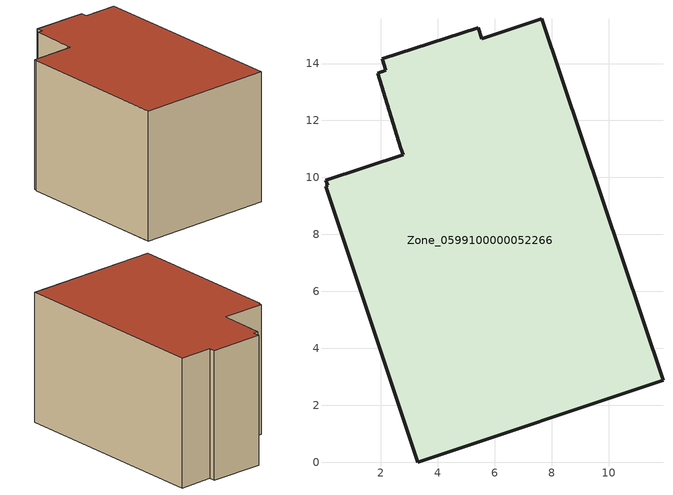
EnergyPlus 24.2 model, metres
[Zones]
Zone_0599100000052266
 floor ground (C_G): 2.78,10.8 2.71,11.02 1.88,13.66 2.18,13.76 2.05,14.16 5.42,15.26 5.55,14.87 7.65,15.57 11.91,2.87 3.3,0 0.07,9.69 0.13,9.72 0.06,9.91 z0
 wall outside (C_F): 11.91,2.87 7.65,15.57 5.55,14.87 5.42,15.26 2.05,14.16 2.18,13.76 1.88,13.66 2.71,11.02 2.78,10.8 0.06,9.91 0.13,9.72 0.07,9.69 3.3,0 11.91,2.87 z0:8.51
 roof outside (C_R): 1.88,13.66 2.71,11.02 2.78,10.8 0.06,9.91 0.13,9.72 0.07,9.69 3.3,0 11.91,2.87 7.65,15.57 5.55,14.87 5.42,15.26 2.05,14.16 2.18,13.76 z8.51
[BUILDING]
Pand.0599100000052266: North Axis=0; Terrain=City; Loads Convergence Tolerance Value=0.04; Temperature Convergence Tolerance Value=0.4; Solar Distribution=FullExterior; Maximum Number of Warmup Days=25; Minimum Number of Warmup Days=1
[Site:Location]
Rotterdam.The.Hague.AP_ZH_NLD Design_Conditions: Latitude=51.96; Longitude=4.45; Time Zone=1; Elevation=-4.5
[SITE:GROUNDTEMPERATURE:BUILDINGSURFACE]
18, 18, 18, 18, 18, 18, 18, 18, 18, 18, 18, 18
[MATERIAL] Thermal Absorptance=0.9; Solar Absorptance=0.7; Visible Absorptance=0.7
Name | Roughness | Thickness | Conductivity | Density | Specific Heat
G.TC.1946-1964 | MediumSmooth | 0.15 | 1 | 540 | 1210
F.TC.1946-1964 | Rough | 0.3 | 0.857143 | 1920 | 840
R.TC.1946-1964 | MediumRough | 0.2 | 0.235294 | 1500 | 1000
[CONSTRUCTION]
C_G: G.TC.1946-1964
C_F: F.TC.1946-1964
C_R: R.TC.1946-1964
[ZONE]
Zone_0599100000052266: Type=1; Multiplier=1; Ceiling Height=Autocalculate; Volume=Autocalculate; Floor Area=autocalculate; Part of Total Floor Area=Yes
[ZONEINFILTRATION:DESIGNFLOWRATE]
Infil_Zone_0599100000052266: Zone or ZoneList or Space or SpaceList=Zone_0599100000052266; Schedule=AlwaysOn; Design Flow Rate Calculation Method=Flow/Area; Flow Rate per Floor Area=0.003; Constant Term Coefficient=1; Temperature Term Coefficient=0; Velocity Term Coefficient=0; Velocity Squared Term Coefficient=0
[HVACTEMPLATE:ZONE:IDEALLOADSAIRSYSTEM]
Zone_0599100000052266: Maximum Heating Supply Air Temperature=50; Minimum Cooling Supply Air Temperature=13; Maximum Heating Supply Air Humidity Ratio=0.0156; Minimum Cooling Supply Air Humidity Ratio=0.0077; Heating Limit=NoLimit; Cooling Limit=NoLimit; Dehumidification Control Type=ConstantSensibleHeatRatio; Cooling Sensible Heat Ratio=0.7; Dehumidification Setpoint=60; Humidification Control Type=None; Humidification Setpoint=30; Outdoor Air Method=None; Outdoor Air Flow Rate per Person=0.00944; Outdoor Air Flow Rate per Zone Floor Area=0; Outdoor Air Flow Rate per Zone=0; Demand Controlled Ventilation Type=None; Outdoor Air Economizer Type=NoEconomizer; Heat Recovery Type=None; Sensible Heat Recovery Effectiveness=0.7; Latent Heat Recovery Effectiveness=0.65
[ZONECONTROL:THERMOSTAT]
ThermostatControl_Zone_0599100000052266: Zone or ZoneList=Zone_0599100000052266; Control Type Schedule=DualSetpointControlType; Control 1=Thermostat_Zone_0599100000052266; Temperature Difference Between Cutout And Setpoint=0
[THERMOSTATSETPOINT:DUALSETPOINT]
Thermostat_Zone_0599100000052266: Heating Setpoint Temperature Schedule=HeatingSetpoint_Zone_0599100000052266; Cooling Setpoint Temperature Schedule=CoolingSetpoint_Zone_0599100000052266
[SCHEDULE:COMPACT]
HeatingSetpoint_Zone_0599100000052266: Through: 12/31, For: AllDays, Until: 24:00, 21
CoolingSetpoint_Zone_0599100000052266: Through: 12/31, For: AllDays, Until: 24:00, 24
DualSetpointControlType: Through: 12/31, For: AllDays, Until: 24:00, 4
AlwaysOn: Through: 12/31, For: AllDays, Until: 24:00, 1
